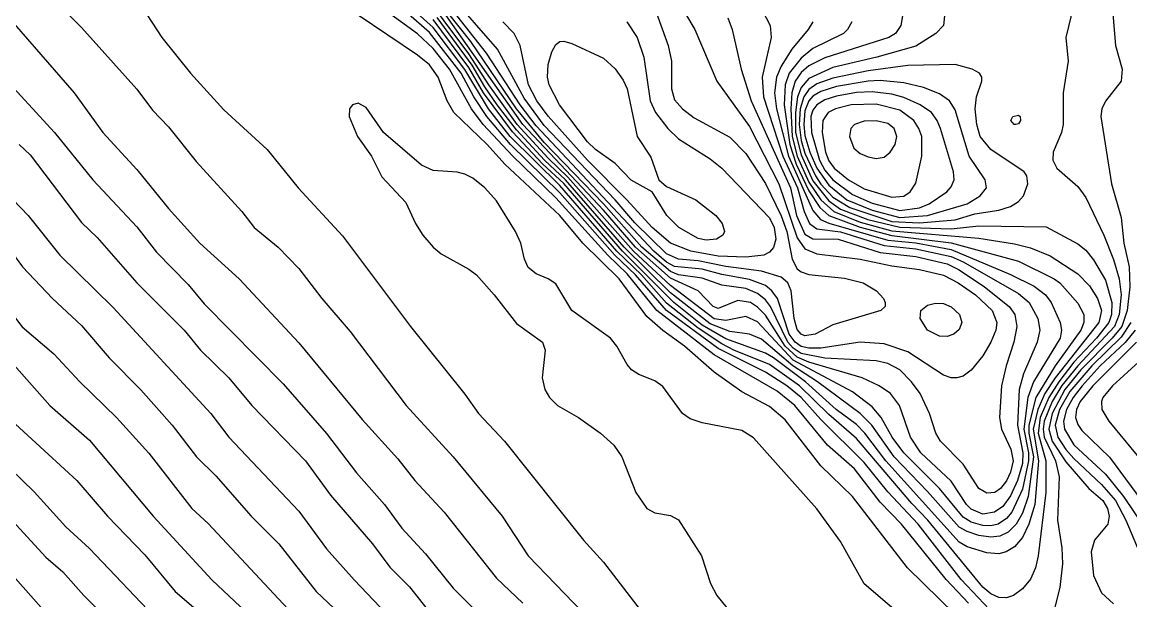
# Model space of a CAD drawing. Extents: x 474277 to 475042, y 254928 to 255625.
# Drawn here: x 474723.27 to 474744.77, y 255528.33 to 255539.54 of the extents above; entities that cross this region are included whole.
import ezdxf

# ---------------------------------------------------------------- set-up
doc = ezdxf.new("R2010")
doc.units = 0
doc.header["$MEASUREMENT"] = 0
doc.layers.add('BaseMapV2_DTM_export_MonNov09090547073261 — entities', color=1, linetype='CONTINUOUS')
doc.styles.get("Standard").update_dxf_attribs({"font": 'romans.shx'})

msp = doc.modelspace()

# ---------------------------------------------------------------- linework, layer by layer
at = {"layer": 'BaseMapV2_DTM_export_MonNov09090547073261 — entities', "color": 15, "linetype": 'Continuous', "true_color": 0xb7484b}
for points in [[(474722.809, 255542.174, 88), (474723.927, 255541.392, 88), (474725.48, 255540.012, 88), (474725.978, 255539.245, 88), (474726.536, 255538.555, 88), (474727.18, 255537.841, 88), (474728.023, 255537.073, 88), (474728.619, 255536.331, 88), (474729.48, 255535.404, 88), (474730.798, 255533.647, 88), (474731.857, 255532.331, 88), (474732.121, 255531.961, 88), (474732.625, 255531.424, 88), (474734.156, 255529.507, 88), (474734.541, 255529.078, 88), (474735.384, 255527.983, 88)], [(474742.497, 255528.433, 88.75), (474742.361, 255528.387, 88.75), (474742.208, 255528.391, 88.75), (474742.055, 255528.463, 88.75), (474741.901, 255528.595, 88.75), (474740.832, 255529.89, 88.75), (474740.521, 255530.215, 88.75), (474739.448, 255531.471, 88.75), (474738.911, 255531.937, 88.75), (474738.344, 255532.497, 88.75), (474737.761, 255532.905, 88.75), (474737.071, 255533.186, 88.75), (474736.841, 255533.308, 88.75), (474736.381, 255533.61, 88.75), (474735.767, 255534.097, 88.75), (474735.28, 255534.644, 88.75), (474734.804, 255535.104, 88.75), (474733.697, 255536.374, 88.75), (474732.734, 255537.328, 88.75), (474732.313, 255537.865, 88.75), (474731.857, 255538.623, 88.75), (474731.243, 255539.437, 88.75), (474729.754, 255540.778, 88.75)], [(474723.234, 255540.548, 88.25), (474723.923, 255539.935, 88.25), (474724.419, 255539.44, 88.25), (474725.493, 255538.246, 88.25), (474725.799, 255537.838, 88.25), (474726.106, 255537.515, 88.25), (474726.643, 255536.844, 88.25), (474727.53, 255535.871, 88.25), (474727.771, 255535.564, 88.25), (474728.234, 255535.181, 88.25), (474728.636, 255534.77, 88.25), (474729.078, 255534.184, 88.25), (474729.633, 255533.546, 88.25), (474730.713, 255532.114, 88.25), (474731.627, 255531.119, 88.25), (474732.576, 255529.967, 88.25), (474733.085, 255529.2, 88.25), (474734.847, 255527.375, 88.25)], [(474735.772, 255540.318, 90.25), (474736.315, 255539.398, 90.25), (474736.741, 255538.401, 90.25), (474737.378, 255537.518, 90.25), (474737.941, 255536.408, 90.25), (474738.298, 255535.363, 90.25), (474738.451, 255535.149, 90.25), (474738.681, 255535.05, 90.25), (474739.524, 255534.948, 90.25), (474740.138, 255534.819, 90.25), (474740.675, 255534.747, 90.25), (474741.135, 255534.639, 90.25), (474741.424, 255534.491, 90.25), (474741.757, 255534.261, 90.25), (474742.079, 255533.954, 90.25), (474742.173, 255533.724, 90.25), (474742.153, 255533.571, 90.25), (474742.055, 255533.338, 90.25), (474741.901, 255533.076, 90.25), (474741.671, 255532.796, 90.25), (474741.518, 255532.684, 90.25), (474741.394, 255532.651, 90.25)], [(474742.198, 255529.814, 89.5), (474742.055, 255529.78, 89.5), (474741.901, 255529.786, 89.5), (474741.671, 255529.855, 89.5), (474741.518, 255529.949, 89.5), (474741.059, 255530.504, 89.5), (474740.366, 255531.194, 89.5), (474740.144, 255531.5, 89.5), (474739.931, 255531.884, 89.5), (474739.755, 255532.089, 89.5), (474739.371, 255532.377, 89.5), (474738.221, 255532.991, 89.5), (474737.531, 255533.737, 89.5), (474737.301, 255533.838, 89.5), (474736.917, 255533.761, 89.5), (474736.687, 255533.794, 89.5), (474735.844, 255534.439, 89.5), (474735.122, 255535.104, 89.5), (474733.85, 255536.538, 89.5), (474733.467, 255536.903, 89.5), (474732.87, 255537.558, 89.5), (474732.317, 255538.324, 89.5), (474731.934, 255538.93, 89.5), (474730.958, 255540.242, 89.5)], [(474741.208, 255540.165, 88.75), (474741.136, 255539.475, 88.75), (474740.986, 255539.321, 88.75), (474740.598, 255539.074, 88.75), (474739.844, 255538.861, 88.75), (474738.988, 255538.665, 88.75), (474738.528, 255538.449, 88.75), (474738.374, 255538.276, 88.75), (474738.307, 255538.095, 88.75), (474738.265, 255537.788, 88.75), (474738.27, 255537.405, 88.75), (474738.374, 255536.97, 88.75), (474738.604, 255536.468, 88.75), (474738.911, 255536.082, 88.75), (474739.141, 255535.917, 88.75), (474739.667, 255535.718, 88.75), (474740.291, 255535.568, 88.75), (474741.288, 255535.535, 88.75), (474741.825, 255535.598, 88.75), (474743.128, 255535.577, 88.75), (474743.742, 255535.245, 88.75), (474743.895, 255535.124, 88.75), (474744.048, 255534.933, 88.75), (474744.278, 255534.543, 88.75), (474744.401, 255534.107, 88.75), (474744.397, 255533.877, 88.75), (474744.346, 255533.724, 88.75), (474744.107, 255533.417, 88.75), (474743.665, 255532.95, 88.75), (474743.375, 255532.574, 88.75), (474743.178, 255532.267, 88.75), (474743.012, 255531.884, 88.75), (474742.974, 255531.577, 88.75), (474743.119, 255531.04, 88.75), (474743.121, 255530.427, 88.75), (474742.972, 255529.2, 88.75), (474742.92, 255528.97, 88.75), (474742.822, 255528.751, 88.75), (474742.668, 255528.559, 88.75), (474742.497, 255528.433, 88.75)], [(474741.62, 255528.28, 88.25), (474741.189, 255528.74, 88.25), (474740.325, 255529.814, 88.25), (474739.908, 255530.242, 88.25), (474739.414, 255530.887, 88.25), (474738.887, 255531.347, 88.25), (474738.255, 255532.114, 88.25), (474737.914, 255532.393, 88.25), (474736.687, 255533.092, 88.25), (474735.577, 255533.954, 88.25), (474735.001, 255534.665, 88.25), (474734.629, 255535.028, 88.25), (474733.62, 255536.136, 88.25), (474732.777, 255536.951, 88.25), (474732.212, 255537.558, 88.25), (474731.981, 255537.865, 88.25), (474731.556, 255538.631, 88.25), (474731.243, 255539.034, 88.25), (474730.937, 255539.317, 88.25), (474730.017, 255539.988, 88.25)], [(474742.127, 255530.044, 89.75), (474741.901, 255530.008, 89.75), (474741.671, 255530.105, 89.75), (474741.581, 255530.197, 89.75), (474741.288, 255530.647, 89.75), (474740.696, 255531.194, 89.75), (474740.499, 255531.5, 89.75), (474740.287, 255532.114, 89.75), (474740.109, 255532.344, 89.75), (474739.887, 255532.497, 89.75), (474739.559, 255532.651, 89.75), (474738.528, 255532.952, 89.75), (474738.298, 255533.047, 89.75), (474738.064, 255533.264, 89.75), (474737.684, 255533.861, 89.75), (474737.531, 255534.02, 89.75), (474737.394, 255534.107, 89.75), (474737.148, 255534.15, 89.75), (474736.764, 255533.994, 89.75), (474736.67, 255534.031, 89.75), (474736.382, 255534.337, 89.75), (474735.844, 255534.578, 89.75), (474735.162, 255535.181, 89.75), (474734.541, 255535.897, 89.75), (474732.976, 255537.558, 89.75), (474731.198, 255540.088, 89.75)], [(474738.651, 255533.494, 90.5), (474738.451, 255533.464, 90.5), (474738.374, 255533.494, 90.5), (474738.298, 255533.585, 90.5), (474738.242, 255533.801, 90.5), (474738.184, 255534.337, 90.5), (474738.117, 255534.491, 90.5), (474737.991, 255534.603, 90.5), (474737.608, 255534.714, 90.5), (474736.917, 255534.806, 90.5), (474736.381, 255534.914, 90.5), (474735.997, 255534.946, 90.5), (474735.767, 255535.053, 90.5), (474735.154, 255535.656, 90.5), (474734.768, 255536.101, 90.5), (474733.39, 255537.541, 90.5), (474733.007, 255538.069, 90.5), (474732.486, 255539.015, 90.5), (474731.55, 255540.094, 90.5)], [(474737.534, 255539.935, 89.75), (474737.774, 255539.475, 89.75), (474737.792, 255539.245, 89.75), (474737.618, 255538.478, 89.75), (474737.644, 255538.095, 89.75), (474738.02, 255536.944, 89.75), (474738.304, 255536.331, 89.75), (474738.432, 255535.871, 89.75), (474738.537, 255535.641, 89.75), (474738.681, 255535.537, 89.75), (474739.141, 255535.476, 89.75), (474739.985, 255535.215, 89.75), (474740.598, 255535.148, 89.75), (474741.288, 255535, 89.75), (474741.518, 255534.898, 89.75), (474742.592, 255534.281, 89.75), (474742.798, 255534.107, 89.75), (474742.97, 255533.801, 89.75), (474743.007, 255533.571, 89.75), (474742.954, 255533.341, 89.75), (474742.69, 255532.727, 89.75), (474742.607, 255532.421, 89.75), (474742.57, 255531.73, 89.75), (474742.679, 255531.194, 89.75), (474742.668, 255530.99, 89.75), (474742.574, 255530.657, 89.75), (474742.438, 255530.363, 89.75), (474742.285, 255530.159, 89.75), (474742.127, 255530.044, 89.75)], [(474741.671, 255527.761, 88), (474740.438, 255528.97, 88), (474739.371, 255530.353, 88), (474738.758, 255530.943, 88), (474738.068, 255531.833, 88), (474737.761, 255532.093, 88), (474737.224, 255532.38, 88), (474736.687, 255532.761, 88), (474736.117, 255533.264, 88), (474735.691, 255533.567, 88), (474735.384, 255533.836, 88), (474734.847, 255534.569, 88), (474734.143, 255535.258, 88), (474733.697, 255535.793, 88), (474732.632, 255536.791, 88), (474732.29, 255537.174, 88), (474731.642, 255537.788, 88), (474731.511, 255538.018, 88), (474731.337, 255538.478, 88), (474731.167, 255538.712, 88), (474730.937, 255538.902, 88), (474729.787, 255539.676, 88)], [(474742.361, 255527.81, 88.5), (474741.481, 255528.74, 88.5), (474740.643, 255529.814, 88.5), (474740.061, 255530.438, 88.5), (474739.601, 255531.012, 88.5), (474738.758, 255531.843, 88.5), (474738.379, 255532.267, 88.5), (474738.099, 255532.497, 88.5), (474737.684, 255532.761, 88.5), (474736.764, 255533.215, 88.5), (474735.767, 255533.956, 88.5), (474735.163, 255534.644, 88.5), (474734.764, 255535.028, 88.5), (474733.697, 255536.234, 88.5), (474732.738, 255537.174, 88.5), (474732.281, 255537.711, 88.5), (474732.028, 255538.095, 88.5), (474731.78, 255538.552, 88.5), (474731.167, 255539.342, 88.5), (474730.707, 255539.739, 88.5)], [(474742.135, 255530.427, 90), (474741.978, 255530.415, 90), (474741.825, 255530.505, 90), (474741.518, 255530.974, 90), (474741.078, 255531.424, 90), (474740.99, 255531.577, 90), (474740.865, 255531.961, 90), (474740.683, 255532.344, 90), (474740.516, 255532.574, 90), (474740.291, 255532.806, 90), (474740.061, 255532.928, 90), (474739.831, 255532.981, 90), (474738.834, 255533.031, 90), (474738.374, 255533.12, 90), (474738.221, 255533.222, 90), (474738.118, 255533.341, 90), (474737.781, 255534.031, 90), (474737.684, 255534.159, 90), (474737.531, 255534.285, 90), (474737.301, 255534.38, 90), (474736.841, 255534.446, 90), (474736.457, 255534.581, 90), (474735.997, 255534.643, 90), (474735.844, 255534.708, 90), (474735.289, 255535.181, 90), (474734.542, 255536.024, 90), (474733.39, 255537.21, 90), (474732.854, 255537.859, 90), (474731.969, 255539.168, 90), (474731.541, 255539.705, 90)], [(474741.394, 255532.651, 90.25), (474741.288, 255532.651, 90.25), (474741.135, 255532.704, 90.25), (474740.445, 255533.153, 90.25), (474739.985, 255533.309, 90.25), (474739.524, 255533.343, 90.25), (474738.758, 255533.227, 90.25), (474738.528, 255533.225, 90.25), (474738.374, 255533.258, 90.25), (474738.259, 255533.341, 90.25), (474738.145, 255533.494, 90.25), (474737.916, 255534.184, 90.25), (474737.806, 255534.337, 90.25), (474737.684, 255534.436, 90.25), (474737.378, 255534.556, 90.25), (474736.841, 255534.651, 90.25), (474736.457, 255534.754, 90.25), (474735.921, 255534.806, 90.25), (474735.767, 255534.888, 90.25), (474735.517, 255535.104, 90.25), (474733.237, 255537.533, 90.25), (474732.926, 255537.941, 90.25), (474732.272, 255538.938, 90.25), (474731.627, 255539.758, 90.25)], [(474735.537, 255539.807, 90.5), (474735.797, 255539.091, 90.5), (474735.859, 255538.785, 90.5), (474735.859, 255538.248, 90.5), (474735.921, 255538.035, 90.5), (474736.073, 255537.865, 90.5), (474736.304, 255537.688, 90.5), (474736.994, 255537.314, 90.5), (474737.301, 255536.999, 90.5), (474737.684, 255536.416, 90.5), (474737.991, 255535.789, 90.5), (474738.102, 255535.488, 90.5), (474738.203, 255534.951, 90.5), (474738.298, 255534.764, 90.5), (474738.374, 255534.704, 90.5), (474738.528, 255534.652, 90.5), (474739.218, 255534.581, 90.5), (474739.581, 255534.491, 90.5), (474739.84, 255534.337, 90.5), (474739.971, 255534.184, 90.5), (474740.007, 255534.107, 90.5), (474740.003, 255534.031, 90.5), (474739.925, 255533.954, 90.5), (474738.988, 255533.674, 90.5), (474738.651, 255533.494, 90.5)], [(474740.372, 255539.858, 89), (474740.307, 255539.475, 89), (474740.205, 255539.321, 89), (474740.079, 255539.245, 89), (474738.834, 255538.851, 89), (474738.528, 255538.698, 89), (474738.374, 255538.566, 89), (474738.263, 255538.401, 89), (474738.198, 255538.171, 89), (474738.174, 255537.865, 89), (474738.204, 255537.328, 89), (474738.301, 255536.944, 89), (474738.528, 255536.439, 89), (474738.758, 255536.101, 89), (474739.009, 255535.871, 89), (474739.524, 255535.667, 89), (474740.138, 255535.498, 89), (474741.825, 255535.356, 89), (474742.515, 255535.244, 89), (474742.822, 255535.167, 89), (474743.205, 255535.015, 89), (474743.742, 255534.665, 89), (474743.972, 255534.432, 89), (474744.125, 255534.185, 89), (474744.2, 255533.954, 89), (474744.153, 255533.724, 89), (474743.306, 255532.651, 89), (474743.103, 255532.344, 89), (474742.966, 255532.037, 89), (474742.879, 255531.654, 89), (474742.983, 255531.04, 89), (474742.91, 255530.197, 89), (474742.79, 255529.814, 89), (474742.668, 255529.554, 89), (474742.515, 255529.372, 89), (474742.356, 255529.277, 89)], [(474743.661, 255539.858, 88.5), (474743.512, 255539.245, 88.5), (474743.557, 255538.785, 88.5), (474743.46, 255538.171, 88.5), (474743.461, 255537.558, 88.5), (474743.429, 255537.405, 88.5), (474743.265, 255537.021, 88.5), (474743.255, 255536.868, 88.5), (474743.333, 255536.714, 88.5), (474743.742, 255536.354, 88.5), (474743.895, 255536.145, 88.5), (474744.244, 255535.411, 88.5), (474744.432, 255534.945, 88.5), (474744.545, 255534.567, 88.5), (474744.58, 255534.261, 88.5), (474744.547, 255533.877, 88.5), (474744.452, 255533.647, 88.5), (474743.742, 255532.885, 88.5), (474743.435, 255532.5, 88.5), (474743.244, 255532.191, 88.5), (474743.088, 255531.807, 88.5), (474743.069, 255531.654, 88.5), (474743.092, 255531.5, 88.5), (474743.31, 255531.04, 88.5), (474743.383, 255530.734, 88.5), (474743.351, 255529.89, 88.5), (474743.431, 255529.354, 88.5), (474743.446, 255529.047, 88.5), (474743.396, 255528.587, 88.5), (474743.276, 255528.127, 88.5)], [(474744.418, 255539.781, 88.25), (474744.471, 255539.091, 88.25), (474744.603, 255538.631, 88.25), (474744.586, 255538.401, 88.25), (474744.278, 255538.011, 88.25), (474744.209, 255537.865, 88.25), (474744.192, 255537.711, 88.25), (474744.396, 255536.408, 88.25), (474744.585, 255535.755, 88.25), (474744.638, 255535.258, 88.25), (474744.74, 255534.798, 88.25), (474744.749, 255534.414, 88.25), (474744.7, 255533.954, 88.25), (474744.593, 255533.647, 88.25), (474744.409, 255533.417, 88.25), (474743.8, 255532.804, 88.25), (474743.492, 255532.421, 88.25), (474743.243, 255531.961, 88.25), (474743.179, 255531.654, 88.25), (474743.245, 255531.424, 88.25), (474743.512, 255531.023, 88.25), (474743.956, 255530.504, 88.25), (474744.225, 255530.274, 88.25), (474744.32, 255530.12, 88.25), (474744.352, 255529.967, 88.25), (474744.323, 255529.814, 88.25), (474744.066, 255529.507, 88.25), (474744.001, 255529.277, 88.25), (474744.048, 255528.817, 88.25), (474744.202, 255528.484, 88.25), (474744.432, 255528.271, 88.25)], [(474723.116, 255539.512, 88.5), (474724.279, 255538.171, 88.5), (474724.835, 255537.405, 88.5), (474725.493, 255536.687, 88.5), (474726.106, 255535.931, 88.5), (474726.712, 255535.258, 88.5), (474727.476, 255534.567, 88.5), (474728.636, 255533.33, 88.5), (474729.863, 255531.842, 88.5), (474730.553, 255531.077, 88.5), (474730.884, 255530.657, 88.5), (474731.454, 255530.044, 88.5), (474732.47, 255528.766, 88.5), (474732.976, 255528.28, 88.5)], [(474742.356, 255529.277, 89), (474742.208, 255529.239, 89), (474741.978, 255529.261, 89), (474741.595, 255529.375, 89), (474741.441, 255529.468, 89), (474740.018, 255531.04, 89), (474739.613, 255531.577, 89), (474739.448, 255531.748, 89), (474739.055, 255532.037, 89), (474738.461, 255532.574, 89), (474737.838, 255533.04, 89), (474737.684, 255533.125, 89), (474736.917, 255533.406, 89), (474736.457, 255533.671, 89), (474735.907, 255534.107, 89), (474734.91, 255535.104, 89), (474733.774, 255536.413, 89), (474733.369, 255536.791, 89), (474732.777, 255537.416, 89), (474732.214, 255538.171, 89), (474731.934, 255538.663, 89), (474731.243, 255539.594, 89)], [(474742.229, 255529.584, 89.25), (474742.055, 255529.563, 89.25), (474741.825, 255529.597, 89.25), (474741.595, 255529.67, 89.25), (474741.441, 255529.756, 89.25), (474740.828, 255530.449, 89.25), (474740.18, 255531.117, 89.25), (474739.75, 255531.73, 89.25), (474739.524, 255531.96, 89.25), (474738.691, 255532.574, 89.25), (474738.216, 255532.881, 89.25), (474737.608, 255533.399, 89.25), (474737.378, 255533.494, 89.25), (474736.994, 255533.545, 89.25), (474736.611, 255533.695, 89.25), (474735.844, 255534.298, 89.25), (474734.943, 255535.181, 89.25), (474733.806, 255536.484, 89.25), (474733.4, 255536.868, 89.25), (474732.854, 255537.454, 89.25), (474732.482, 255537.941, 89.25), (474732.24, 255538.287, 89.25), (474731.997, 255538.708, 89.25), (474731.32, 255539.633, 89.25)], [(474737.651, 255535.028, 90.75), (474737.301, 255534.985, 90.75), (474736.764, 255535.006, 90.75), (474736.235, 255535.104, 90.75), (474735.844, 255535.258, 90.75), (474735.485, 255535.564, 90.75), (474734.999, 255536.101, 90.75), (474734.234, 255536.868, 90.75), (474733.467, 255537.718, 90.75), (474733.25, 255538.018, 90.75), (474733.09, 255538.325, 90.75), (474732.926, 255539.091, 90.75), (474732.808, 255539.321, 90.75), (474732.594, 255539.551, 90.75)], [(474734.996, 255539.551, 90.75), (474735.194, 255539.245, 90.75), (474735.323, 255538.861, 90.75), (474735.448, 255538.018, 90.75), (474735.555, 255537.788, 90.75), (474735.79, 255537.481, 90.75), (474735.997, 255537.283, 90.75), (474736.611, 255536.893, 90.75), (474736.837, 255536.714, 90.75), (474737.761, 255535.752, 90.75), (474737.853, 255535.564, 90.75), (474737.884, 255535.334, 90.75), (474737.838, 255535.177, 90.75), (474737.761, 255535.087, 90.75), (474737.651, 255535.028, 90.75)], [(474736.953, 255539.628, 90), (474737.037, 255539.398, 90), (474737.214, 255538.631, 90), (474737.406, 255538.018, 90), (474738.171, 255536.331, 90), (474738.289, 255535.794, 90), (474738.451, 255535.433, 90), (474738.604, 255535.342, 90), (474739.095, 255535.334, 90), (474739.908, 255535.081, 90), (474740.598, 255535.001, 90), (474741.211, 255534.858, 90), (474741.441, 255534.745, 90), (474741.932, 255534.414, 90), (474742.408, 255534.031, 90), (474742.518, 255533.877, 90), (474742.558, 255533.647, 90), (474742.5, 255533.341, 90), (474742.35, 255532.881, 90), (474742.263, 255532.497, 90), (474742.226, 255531.884, 90), (474742.26, 255531.654, 90), (474742.446, 255531.27, 90), (474742.488, 255531.04, 90), (474742.438, 255530.82, 90), (474742.361, 255530.651, 90), (474742.246, 255530.504, 90), (474742.135, 255530.427, 90)], [(474738.605, 255539.551, 89.5), (474738.515, 255539.398, 89.5), (474738.193, 255539.015, 89.5), (474737.991, 255538.692, 89.5), (474737.899, 255538.478, 89.5), (474737.859, 255538.171, 89.5), (474737.896, 255537.865, 89.5), (474738.129, 255536.944, 89.5), (474738.604, 255535.895, 89.5), (474738.754, 255535.718, 89.5), (474738.911, 255535.648, 89.5), (474740.061, 255535.318, 89.5), (474740.598, 255535.265, 89.5), (474741.288, 255535.136, 89.5), (474742.438, 255534.652, 89.5), (474742.898, 255534.427, 89.5), (474743.116, 255534.261, 89.5), (474743.225, 255534.107, 89.5), (474743.399, 255533.724, 89.5), (474743.429, 255533.571, 89.5), (474743.4, 255533.417, 89.5), (474742.882, 255532.574, 89.5), (474742.776, 255532.267, 89.5), (474742.696, 255531.654, 89.5), (474742.784, 255531.194, 89.5), (474742.784, 255531.04, 89.5), (474742.668, 255530.493, 89.5), (474742.462, 255530.044, 89.5), (474742.361, 255529.923, 89.5), (474742.198, 255529.814, 89.5)], [(474739.362, 255539.551, 89.25), (474739.278, 255539.398, 89.25), (474739.2, 255539.321, 89.25), (474738.604, 255539.031, 89.25), (474738.374, 255538.843, 89.25), (474738.147, 255538.555, 89.25), (474738.064, 255538.325, 89.25), (474738.047, 255537.941, 89.25), (474738.155, 255537.174, 89.25), (474738.278, 255536.791, 89.25), (474738.528, 255536.271, 89.25), (474738.74, 255535.948, 89.25), (474738.911, 255535.794, 89.25), (474739.524, 255535.571, 89.25), (474740.138, 255535.406, 89.25), (474741.288, 255535.266, 89.25), (474742.592, 255534.913, 89.25), (474743.282, 255534.571, 89.25), (474743.393, 255534.491, 89.25), (474743.742, 255534.097, 89.25), (474743.86, 255533.877, 89.25), (474743.858, 255533.724, 89.25), (474743.801, 255533.571, 89.25), (474743.305, 255532.881, 89.25), (474742.928, 255532.267, 89.25), (474742.793, 255531.73, 89.25), (474742.795, 255531.577, 89.25), (474742.881, 255531.117, 89.25), (474742.779, 255530.35, 89.25), (474742.668, 255530.027, 89.25), (474742.544, 255529.814, 89.25), (474742.39, 255529.66, 89.25), (474742.229, 255529.584, 89.25)], [(474736.738, 255535.334, 91), (474736.534, 255535.318, 91), (474736.381, 255535.348, 91), (474736.003, 255535.564, 91), (474735.769, 255535.794, 91), (474735.486, 255536.254, 91), (474735.077, 255536.477, 91), (474734.771, 255536.804, 91), (474734.387, 255537.071, 91), (474734.234, 255537.223, 91), (474733.69, 255537.941, 91), (474733.489, 255538.325, 91), (474733.46, 255538.478, 91), (474733.467, 255538.718, 91), (474733.544, 255538.965, 91), (474733.62, 255539.106, 91), (474733.697, 255539.167, 91), (474733.774, 255539.175, 91), (474733.927, 255539.13, 91), (474734.541, 255538.846, 91), (474734.771, 255538.636, 91), (474734.924, 255538.419, 91), (474735.003, 255538.248, 91), (474735.195, 255537.328, 91), (474735.461, 255536.925, 91), (474735.616, 255536.484, 91), (474735.767, 255536.357, 91), (474736.337, 255536.101, 91), (474736.722, 255535.794, 91), (474736.845, 255535.641, 91), (474736.888, 255535.488, 91), (474736.86, 255535.411, 91), (474736.738, 255535.334, 91)], [(474741.365, 255535.709, 88.5), (474741.748, 255535.826, 88.5), (474742.208, 255535.898, 88.5), (474742.438, 255535.972, 88.5), (474742.592, 255536.067, 88.5), (474742.69, 255536.178, 88.5), (474742.772, 255536.408, 88.5), (474742.754, 255536.561, 88.5), (474742.704, 255536.638, 88.5), (474742.055, 255537.072, 88.5), (474741.851, 255537.328, 88.5), (474741.784, 255537.558, 88.5), (474741.751, 255537.865, 88.5), (474741.777, 255538.095, 88.5), (474741.88, 255538.401, 88.5), (474741.878, 255538.478, 88.5), (474741.835, 255538.555, 88.5), (474741.691, 255538.631, 88.5), (474741.365, 255538.718, 88.5), (474740.445, 255538.701, 88.5), (474739.678, 255538.597, 88.5), (474738.988, 255538.459, 88.5), (474738.681, 255538.344, 88.5), (474738.528, 255538.239, 88.5), (474738.426, 255538.095, 88.5), (474738.359, 255537.865, 88.5), (474738.34, 255537.558, 88.5), (474738.374, 255537.251, 88.5), (474738.451, 255537.001, 88.5), (474738.653, 255536.561, 88.5), (474738.758, 255536.4, 88.5), (474738.988, 255536.152, 88.5), (474739.32, 255535.948, 88.5), (474740.138, 255535.681, 88.5), (474740.675, 255535.651, 88.5), (474741.365, 255535.709, 88.5)], [(474722.809, 255538.577, 88.75), (474723.899, 255537.405, 88.75), (474724.642, 255536.484, 88.75), (474725.493, 255535.576, 88.75), (474725.876, 255535.084, 88.75), (474726.49, 255534.459, 88.75), (474726.796, 255534.081, 88.75), (474728.33, 255532.535, 88.75), (474729.173, 255531.568, 88.75), (474729.752, 255530.81, 88.75), (474730.295, 255530.197, 88.75), (474730.63, 255529.735, 88.75), (474731.09, 255529.239, 88.75), (474731.627, 255528.573, 88.75), (474732.462, 255527.743, 88.75)], [(474740.828, 255535.793, 88.25), (474741.595, 255536.02, 88.25), (474741.849, 255536.178, 88.25), (474741.969, 255536.331, 88.25), (474741.943, 255536.484, 88.25), (474741.634, 255536.944, 88.25), (474741.365, 255537.841, 88.25), (474741.253, 255538.018, 88.25), (474741.058, 255538.151, 88.25), (474740.751, 255538.276, 88.25), (474740.368, 255538.366, 88.25), (474739.908, 255538.408, 88.25), (474739.678, 255538.4, 88.25), (474739.064, 255538.294, 88.25), (474738.758, 255538.198, 88.25), (474738.604, 255538.107, 88.25), (474738.527, 255538.018, 88.25), (474738.451, 255537.826, 88.25), (474738.429, 255537.558, 88.25), (474738.451, 255537.348, 88.25), (474738.547, 255537.021, 88.25), (474738.68, 255536.714, 88.25), (474738.911, 255536.381, 88.25), (474739.263, 255536.101, 88.25), (474739.755, 255535.9, 88.25), (474740.291, 255535.759, 88.25), (474740.828, 255535.793, 88.25)], [(474740.675, 255535.941, 88), (474740.857, 255536.024, 88), (474741.2, 255536.254, 88), (474741.288, 255536.348, 88), (474741.346, 255536.484, 88), (474741.33, 255536.638, 88), (474741.082, 255537.481, 88), (474741.016, 255537.635, 88), (474740.906, 255537.788, 88), (474740.686, 255537.941, 88), (474740.368, 255538.084, 88), (474740.138, 255538.147, 88), (474739.755, 255538.19, 88), (474739.448, 255538.177, 88), (474739.064, 255538.11, 88), (474738.834, 255538.036, 88), (474738.681, 255537.939, 88), (474738.604, 255537.834, 88), (474738.565, 255537.711, 88), (474738.576, 255537.405, 88), (474738.731, 255536.868, 88), (474738.834, 255536.672, 88), (474738.988, 255536.483, 88), (474739.371, 255536.2, 88), (474739.755, 255536.036, 88), (474740.291, 255535.893, 88), (474740.675, 255535.941, 88)], [(474740.489, 255527.897, 87.75), (474739.601, 255528.66, 87.75), (474739.141, 255529.479, 87.75), (474738.681, 255530.113, 87.75), (474737.454, 255531.486, 87.75), (474737.224, 255531.631, 87.75), (474736.457, 255531.778, 87.75), (474736.227, 255531.856, 87.75), (474736.074, 255531.958, 87.75), (474735.691, 255532.481, 87.75), (474735.537, 255532.591, 87.75), (474735.231, 255532.713, 87.75), (474735.089, 255532.804, 87.75), (474735.001, 255532.908, 87.75), (474734.802, 255533.264, 87.75), (474734.676, 255533.417, 87.75), (474733.929, 255533.954, 87.75), (474733.62, 255534.469, 87.75), (474733.47, 255534.567, 87.75), (474733.237, 255534.665, 87.75), (474733.084, 255534.787, 87.75), (474733.009, 255534.951, 87.75), (474732.939, 255535.258, 87.75), (474732.837, 255535.488, 87.75), (474732.47, 255536.079, 87.75), (474732.243, 255536.331, 87.75), (474732.01, 255536.516, 87.75), (474731.857, 255536.599, 87.75), (474731.704, 255536.636, 87.75), (474731.243, 255536.668, 87.75), (474731.013, 255536.768, 87.75), (474730.277, 255537.405, 87.75), (474729.94, 255537.888, 87.75), (474729.787, 255537.975, 87.75), (474729.676, 255537.941, 87.75), (474729.614, 255537.865, 87.75), (474729.609, 255537.711, 87.75), (474729.775, 255537.328, 87.75), (474730.047, 255536.944, 87.75), (474730.247, 255536.546, 87.75), (474730.707, 255536.05, 87.75), (474730.899, 255535.641, 87.75), (474731.042, 255535.411, 87.75), (474731.242, 255535.181, 87.75), (474731.397, 255535.055, 87.75), (474731.934, 255534.758, 87.75), (474732.078, 255534.644, 87.75), (474732.423, 255534.261, 87.75), (474732.854, 255533.703, 87.75), (474733.36, 255533.341, 87.75), (474733.41, 255533.187, 87.75), (474733.356, 255532.651, 87.75), (474733.408, 255532.421, 87.75), (474733.493, 255532.267, 87.75), (474733.651, 255532.114, 87.75), (474734.058, 255531.884, 87.75), (474734.484, 255531.577, 87.75), (474734.745, 255531.347, 87.75), (474734.901, 255531.117, 87.75), (474735.168, 255530.427, 87.75), (474735.383, 255530.12, 87.75), (474735.537, 255530.033, 87.75), (474735.844, 255529.981, 87.75), (474735.997, 255529.895, 87.75), (474736.444, 255529.2, 87.75), (474736.62, 255528.663, 87.75), (474736.739, 255528.433, 87.75), (474737.684, 255527.267, 87.75)], [(474740.368, 255536.167, 87.75), (474740.49, 255536.254, 87.75), (474740.598, 255536.421, 87.75), (474740.719, 255536.944, 87.75), (474740.716, 255537.328, 87.75), (474740.662, 255537.481, 87.75), (474740.561, 255537.635, 87.75), (474740.291, 255537.833, 87.75), (474739.831, 255537.95, 87.75), (474739.344, 255537.941, 87.75), (474739.045, 255537.865, 87.75), (474738.901, 255537.788, 87.75), (474738.797, 255537.635, 87.75), (474738.786, 255537.405, 87.75), (474738.846, 255537.021, 87.75), (474738.911, 255536.857, 87.75), (474739.015, 255536.714, 87.75), (474739.294, 255536.487, 87.75), (474739.601, 255536.311, 87.75), (474740.138, 255536.153, 87.75), (474740.368, 255536.167, 87.75)], [(474742.543, 255537.558, 88.75), (474742.506, 255537.558, 88.75), (474742.443, 255537.635, 88.75), (474742.48, 255537.711, 88.75), (474742.592, 255537.742, 88.75), (474742.627, 255537.711, 88.75), (474742.632, 255537.635, 88.75), (474742.592, 255537.574, 88.75), (474742.543, 255537.558, 88.75)], [(474739.985, 255536.926, 87.5), (474740.104, 255537.021, 87.5), (474740.199, 255537.174, 87.5), (474740.23, 255537.328, 87.5), (474740.182, 255537.481, 87.5), (474740.061, 255537.577, 87.5), (474739.831, 255537.63, 87.5), (474739.601, 255537.621, 87.5), (474739.412, 255537.558, 87.5), (474739.342, 255537.481, 87.5), (474739.314, 255537.328, 87.5), (474739.4, 255537.098, 87.5), (474739.524, 255536.994, 87.5), (474739.678, 255536.929, 87.5), (474739.831, 255536.897, 87.5), (474739.985, 255536.926, 87.5)], [(474723.213, 255537.174, 89), (474723.422, 255536.97, 89), (474724.419, 255535.66, 89), (474724.726, 255535.367, 89), (474725.495, 255534.491, 89), (474726.412, 255533.571, 89), (474726.726, 255533.187, 89), (474727.277, 255532.651, 89), (474727.723, 255532.114, 89), (474728.764, 255531.04, 89), (474729.25, 255530.373, 89), (474730.066, 255529.43, 89), (474730.4, 255528.978, 89), (474730.783, 255528.602, 89), (474731.217, 255528.05, 89)], [(474722.944, 255536.254, 89.25), (474723.386, 255535.794, 89.25), (474723.999, 255535.028, 89.25), (474725.033, 255534.011, 89.25), (474726.931, 255531.961, 89.25), (474727.275, 255531.5, 89.25), (474728.636, 255530.064, 89.25), (474729.173, 255529.339, 89.25), (474729.71, 255528.733, 89.25), (474730.707, 255527.682, 89.25), (474731.426, 255526.977, 89.25), (474732.7, 255525.503, 89.25), (474733.295, 255524.906, 89.25), (474733.595, 255524.523, 89.25), (474733.927, 255524.211, 89.25), (474738.356, 255519.156, 89.25), (474739.301, 255518.235, 89.25), (474740.568, 255516.855, 89.25), (474741.077, 255516.242, 89.25), (474741.776, 255515.552, 89.25)], [(474722.939, 255535.258, 89.5), (474723.272, 255534.798, 89.5), (474723.855, 255534.184, 89.5), (474724.419, 255533.666, 89.5), (474724.956, 255533.037, 89.5), (474725.569, 255532.414, 89.5), (474726.175, 255531.73, 89.5), (474726.649, 255531.117, 89.5), (474727.026, 255530.752, 89.5), (474727.713, 255529.967, 89.5), (474728.247, 255529.43, 89.5), (474728.972, 255528.51, 89.5), (474730.017, 255527.519, 89.5)], [(474722.662, 255534.414, 89.75), (474723.269, 255533.635, 89.75), (474723.883, 255533.116, 89.75), (474724.387, 255532.574, 89.75), (474725.1, 255531.884, 89.75), (474725.723, 255531.192, 89.75), (474726.561, 255530.12, 89.75), (474726.873, 255529.825, 89.75), (474728.79, 255527.777, 89.75)], [(474741.335, 255533.494, 90.5), (474741.211, 255533.452, 90.5), (474741.058, 255533.457, 90.5), (474740.829, 255533.571, 90.5), (474740.683, 255533.801, 90.5), (474740.698, 255533.954, 90.5), (474740.828, 255534.06, 90.5), (474740.981, 255534.099, 90.5), (474741.135, 255534.087, 90.5), (474741.288, 255534.028, 90.5), (474741.448, 255533.877, 90.5), (474741.494, 255533.724, 90.5), (474741.441, 255533.588, 90.5), (474741.335, 255533.494, 90.5)], [(474744.773, 255533.724, 88), (474744.585, 255533.437, 88), (474744.011, 255532.881, 88), (474743.588, 255532.383, 88), (474743.387, 255532.037, 88), (474743.305, 255531.73, 88), (474743.353, 255531.5, 88), (474743.512, 255531.262, 88), (474743.665, 255531.084, 88), (474744.202, 255530.584, 88), (474744.472, 255530.274, 88), (474744.671, 255529.89, 88), (474744.929, 255529.277, 88)], [(474744.854, 255533.571, 87.75), (474744.662, 255533.333, 87.75), (474744.179, 255532.881, 87.75), (474743.826, 255532.497, 87.75), (474743.649, 255532.267, 87.75), (474743.52, 255532.037, 87.75), (474743.464, 255531.807, 87.75), (474743.483, 255531.654, 87.75), (474743.665, 255531.352, 87.75), (474744.278, 255530.783, 87.75), (474744.627, 255530.35, 87.75), (474745.045, 255529.735, 87.75)], [(474744.882, 255533.341, 87.5), (474744.032, 255532.497, 87.5), (474743.789, 255532.191, 87.5), (474743.718, 255532.037, 87.5), (474743.699, 255531.884, 87.5), (474743.742, 255531.746, 87.5), (474743.818, 255531.632, 87.5), (474744.355, 255531.109, 87.5), (474744.98, 255530.274, 87.5)], [(474723.116, 255532.896, 90), (474723.806, 255532.115, 90), (474724.573, 255531.441, 90), (474725.808, 255529.967, 90), (474726.95, 255528.732, 90), (474728.163, 255527.59, 90)], [(474744.923, 255532.957, 87.25), (474744.415, 255532.497, 87.25), (474744.229, 255532.267, 87.25), (474744.199, 255532.191, 87.25), (474744.206, 255532.037, 87.25), (474744.346, 255531.807, 87.25), (474745.659, 255530.22, 87.25)], [(474722.579, 255532.26, 90.25), (474724.33, 255530.657, 90.25), (474724.924, 255529.967, 90.25), (474725.646, 255529.219, 90.25), (474726.239, 255528.51, 90.25), (474726.773, 255528.05, 90.25), (474727.386, 255527.36, 90.25), (474728.1, 255526.66, 90.25), (474728.7, 255525.98, 90.25), (474729.18, 255525.29, 90.25), (474729.652, 255524.83, 90.25), (474730.4, 255523.868, 90.25), (474731.09, 255523.143, 90.25), (474731.806, 255522.223, 90.25), (474733.652, 255520.306, 90.25), (474734.633, 255519.386, 90.25), (474735.121, 255518.772, 90.25), (474735.461, 255518.461, 90.25), (474735.921, 255517.914, 90.25), (474736.464, 255517.392, 90.25), (474737.023, 255516.625, 90.25), (474737.378, 255516.254, 90.25), (474738.059, 255515.628, 90.25)], [(474722.579, 255531.332, 90.5), (474723.499, 255530.442, 90.5), (474724.113, 255529.764, 90.5), (474724.573, 255529.345, 90.5), (474725.953, 255527.897, 90.5), (474726.64, 255527.13, 90.5), (474727.295, 255526.516, 90.5), (474728.176, 255525.51, 90.5), (474728.621, 255524.906, 90.5), (474729.403, 255524.12, 90.5), (474729.787, 255523.631, 90.5), (474730.093, 255523.153, 90.5), (474730.506, 255522.759, 90.5), (474731.167, 255521.953, 90.5), (474731.704, 255521.402, 90.5), (474732.394, 255520.622, 90.5), (474733.472, 255519.539, 90.5), (474734.157, 255518.7, 90.5), (474735.048, 255517.852, 90.5), (474735.649, 255517.085, 90.5), (474736.195, 255516.549, 90.5), (474736.646, 255516.012, 90.5), (474737.071, 255515.628, 90.5)], [(474722.426, 255530.58, 90.75), (474723.729, 255529.172, 90.75), (474724.057, 255528.893, 90.75), (474724.463, 255528.433, 90.75), (474725.569, 255527.337, 90.75), (474725.967, 255526.823, 90.75), (474726.577, 255526.21, 90.75), (474727.225, 255525.443, 90.75), (474727.68, 255524.983, 90.75), (474728.285, 255524.14, 90.75), (474728.866, 255523.529, 90.75), (474729.633, 255522.509, 90.75), (474730.785, 255521.303, 90.75), (474731.827, 255520.076, 90.75), (474732.544, 255519.462, 90.75), (474732.854, 255519.151, 90.75), (474733.237, 255518.593, 90.75), (474733.713, 255518.005, 90.75), (474734.464, 255517.289, 90.75), (474735.869, 255515.705, 90.75)], [(474723.09, 255528.817, 91), (474723.835, 255527.973, 91), (474725.187, 255526.67, 91), (474725.455, 255526.363, 91), (474725.723, 255525.975, 91), (474726.629, 255525.06, 91), (474727.026, 255524.614, 91), (474727.563, 255523.957, 91), (474727.946, 255523.404, 91), (474729.613, 255521.379, 91), (474731.627, 255519.21, 91), (474732.317, 255518.587, 91), (474733.007, 255517.725, 91), (474733.39, 255517.306, 91), (474734.31, 255516.42, 91), (474735.154, 255515.434, 91)]]:
    msp.add_polyline3d(points, dxfattribs=at)

# ---------------------------------------------------------------- texts
at = {"layer": 'BaseMapV2_DTM_export_MonNov09090547073261 — entities', "color": 250, "true_color": 0x323232, "insert": (474729.591, 255550.945), "char_height": 0.2, "width": 17.61571, "attachment_point": 7, "rotation": 322.8025}
msp.add_mtext('\\fOpen Sans|i0|b0;\\H7.02279;89\\~m', dxfattribs=at)

doc.saveas('drawing.dxf')
